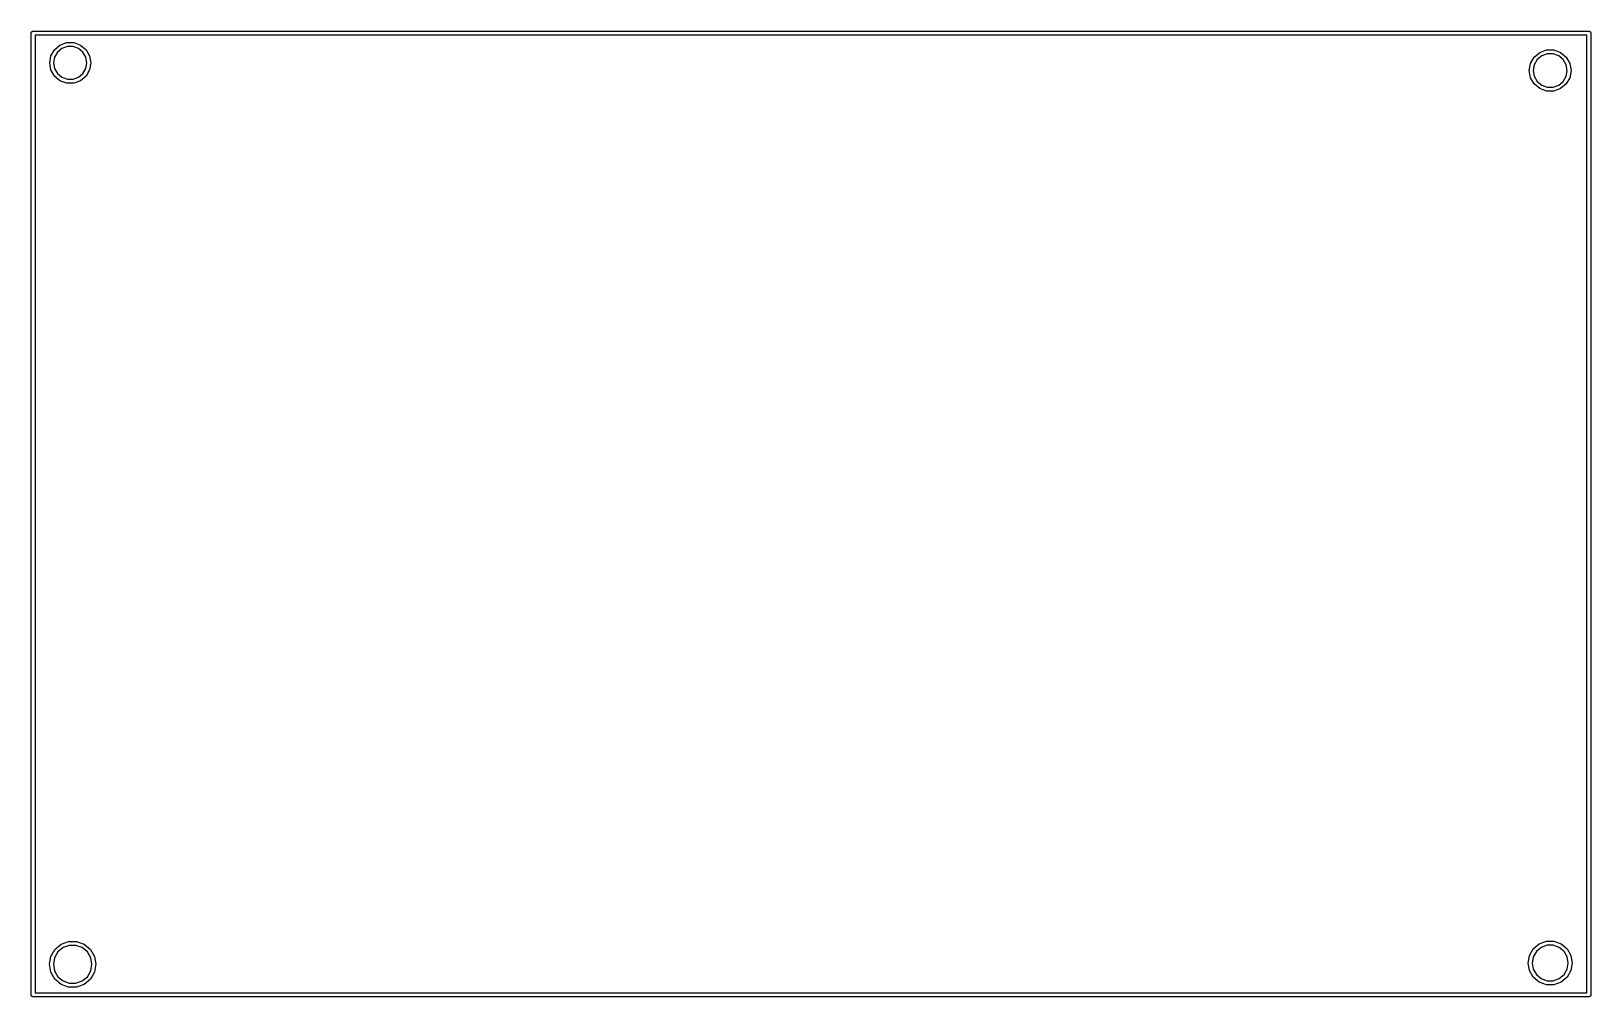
# Model space of a CAD drawing. Extents: x 86.3 to 145.6, y -95.1 to -58.4.
import ezdxf

# ---------------------------------------------------------------- set-up
doc = ezdxf.new("R2010")
doc.units = 0
doc.header["$MEASUREMENT"] = 0
doc.layers.add('BLACK', color=7, linetype='CONTINUOUS')

msp = doc.modelspace()

# ---------------------------------------------------------------- linework, layer by layer
at = {"layer": 'Black'}
for p, q in [((86.275, -58.5), (86.2761, -58.4935)), ((86.275, -95.06), (86.275, -58.5)), ((86.2761, -58.487), (86.2784, -58.4808)), ((86.2761, -58.4935), (86.2761, -58.487)), ((86.2784, -58.4808), (86.2795, -58.4743)), ((86.2795, -58.4743), (86.2828, -58.4687)), ((86.2828, -58.4687), (86.285, -58.4625)), ((86.285, -58.4625), (86.2893, -58.4575)), ((86.2893, -58.4575), (86.2925, -58.4518)), ((86.2925, -58.4518), (86.2976, -58.4476)), ((86.2976, -58.4476), (86.3018, -58.4425)), ((86.3018, -58.4425), (86.3075, -58.4393)), ((86.3075, -58.4393), (86.3125, -58.435)), ((86.3125, -58.435), (86.3187, -58.4328)), ((86.3187, -58.4328), (86.3243, -58.4295)), ((86.3243, -58.4295), (86.3308, -58.4284)), ((86.3308, -58.4284), (86.337, -58.4261)), ((86.337, -58.4261), (86.3435, -58.4261)), ((86.3435, -58.4261), (86.35, -58.425)), ((86.35, -58.425), (145.5, -58.425)), ((86.425, -58.575), (86.425, -94.985)), ((145.425, -58.575), (86.425, -58.575)), ((145.425, -94.985), (145.425, -58.575)), ((145.5, -58.425), (145.506, -58.4261)), ((145.506, -58.4261), (145.513, -58.4261)), ((145.513, -58.4261), (145.519, -58.4284)), ((145.519, -58.4284), (145.526, -58.4295)), ((145.526, -58.4295), (145.531, -58.4328)), ((145.531, -58.4328), (145.537, -58.435)), ((145.537, -58.435), (145.543, -58.4393)), ((145.543, -58.4393), (145.548, -58.4425)), ((145.548, -58.4425), (145.552, -58.4476)), ((145.552, -58.4476), (145.557, -58.4518)), ((145.557, -58.4518), (145.561, -58.4575)), ((145.561, -58.4575), (145.565, -58.4625)), ((145.565, -58.4625), (145.567, -58.4687)), ((145.567, -58.4687), (145.57, -58.4743)), ((145.57, -58.4743), (145.572, -58.4808)), ((145.572, -58.4808), (145.574, -58.487)), ((145.574, -58.487), (145.574, -58.4935)), ((145.574, -58.4935), (145.575, -58.5)), ((145.575, -58.5), (145.575, -95.06)), ((87.0251, -59.3625), (87.1609, -59.1273)), ((87.1609, -59.1273), (87.3689, -58.9527)), ((87.2758, -59.2237), (87.166, -59.4138)), ((87.4439, -59.0826), (87.2758, -59.2237)), ((87.3689, -58.9527), (87.6242, -58.8598)), ((87.6502, -59.0075), (87.4439, -59.0826)), ((87.6242, -58.8598), (87.8958, -58.8598)), ((87.8698, -59.0075), (87.6502, -59.0075)), ((88.0761, -59.0826), (87.8698, -59.0075)), ((87.8958, -58.8598), (88.1511, -58.9527)), ((88.2442, -59.2237), (88.0761, -59.0826)), ((88.1511, -58.9527), (88.3591, -59.1273)), ((88.354, -59.4138), (88.2442, -59.2237)), ((88.3591, -59.1273), (88.4949, -59.3625)), ((143.42, -59.4083), (143.632, -59.2305)), ((143.632, -59.2305), (143.892, -59.136)), ((143.918, -59.2837), (143.707, -59.3605)), ((143.892, -59.136), (144.168, -59.136)), ((144.142, -59.2837), (143.918, -59.2837)), ((144.353, -59.3605), (144.142, -59.2837)), ((144.168, -59.136), (144.428, -59.2305)), ((144.428, -59.2305), (144.64, -59.4083)), ((86.9779, -59.63), (87.0251, -59.3625)), ((87.0251, -59.8975), (86.9779, -59.63)), ((87.166, -59.4138), (87.1279, -59.63)), ((87.1279, -59.63), (87.166, -59.8462)), ((87.166, -59.8462), (87.2758, -60.0363)), ((88.2442, -60.0363), (88.354, -59.8462)), ((88.3921, -59.63), (88.354, -59.4138)), ((88.354, -59.8462), (88.3921, -59.63)), ((88.4949, -59.3625), (88.5421, -59.63)), ((88.5421, -59.63), (88.4949, -59.8975)), ((143.234, -59.92), (143.282, -59.6477)), ((143.282, -59.6477), (143.42, -59.4083)), ((143.423, -59.699), (143.384, -59.92)), ((143.535, -59.5047), (143.423, -59.699)), ((143.707, -59.3605), (143.535, -59.5047)), ((144.525, -59.5047), (144.353, -59.3605)), ((144.637, -59.699), (144.525, -59.5047)), ((144.676, -59.92), (144.637, -59.699)), ((144.64, -59.4083), (144.778, -59.6477)), ((144.778, -59.6477), (144.826, -59.92)), ((87.1609, -60.1327), (87.0251, -59.8975)), ((87.3689, -60.3073), (87.1609, -60.1327)), ((87.2758, -60.0363), (87.4439, -60.1774)), ((87.6242, -60.4002), (87.3689, -60.3073)), ((87.4439, -60.1774), (87.6502, -60.2525)), ((87.8958, -60.4002), (87.6242, -60.4002)), ((87.6502, -60.2525), (87.8698, -60.2525)), ((87.8698, -60.2525), (88.0761, -60.1774)), ((88.1511, -60.3073), (87.8958, -60.4002)), ((88.0761, -60.1774), (88.2442, -60.0363)), ((88.3591, -60.1327), (88.1511, -60.3073)), ((88.4949, -59.8975), (88.3591, -60.1327)), ((143.282, -60.1923), (143.234, -59.92)), ((143.42, -60.4317), (143.282, -60.1923)), ((143.384, -59.92), (143.423, -60.141)), ((143.632, -60.6095), (143.42, -60.4317)), ((143.423, -60.141), (143.535, -60.3353)), ((143.535, -60.3353), (143.707, -60.4795)), ((143.707, -60.4795), (143.918, -60.5563)), ((144.142, -60.5563), (144.353, -60.4795)), ((144.353, -60.4795), (144.525, -60.3353)), ((144.64, -60.4317), (144.428, -60.6095)), ((144.525, -60.3353), (144.637, -60.141)), ((144.637, -60.141), (144.676, -59.92)), ((144.778, -60.1923), (144.64, -60.4317)), ((144.826, -59.92), (144.778, -60.1923)), ((143.892, -60.704), (143.632, -60.6095)), ((144.168, -60.704), (143.892, -60.704)), ((143.918, -60.5563), (144.142, -60.5563)), ((144.428, -60.6095), (144.168, -60.704)), ((87.4094, -93.1368), (87.697, -93.0322)), ((87.697, -93.0322), (88.003, -93.0322)), ((88.003, -93.0322), (88.2906, -93.1368)), ((143.612, -93.1255), (143.885, -93.0261)), ((143.885, -93.0261), (144.175, -93.0261)), ((144.175, -93.0261), (144.448, -93.1255)), ((86.9688, -93.9), (87.0219, -93.5986)), ((87.0219, -93.5986), (87.1749, -93.3336)), ((87.1629, -93.6499), (87.1188, -93.9)), ((87.2898, -93.43), (87.1629, -93.6499)), ((87.1749, -93.3336), (87.4094, -93.1368)), ((87.4844, -93.2667), (87.2898, -93.43)), ((87.723, -93.1799), (87.4844, -93.2667)), ((87.977, -93.1799), (87.723, -93.1799)), ((88.2156, -93.2667), (87.977, -93.1799)), ((88.4102, -93.43), (88.2156, -93.2667)), ((88.2906, -93.1368), (88.5251, -93.3336)), ((88.5371, -93.6499), (88.4102, -93.43)), ((88.5251, -93.3336), (88.6781, -93.5986)), ((88.5812, -93.9), (88.5371, -93.6499)), ((88.6781, -93.5986), (88.7312, -93.9)), ((143.193, -93.85), (143.244, -93.5639)), ((143.244, -93.5639), (143.389, -93.3123)), ((143.385, -93.6152), (143.343, -93.85)), ((143.504, -93.4087), (143.385, -93.6152)), ((143.389, -93.3123), (143.612, -93.1255)), ((143.687, -93.2554), (143.504, -93.4087)), ((143.911, -93.1739), (143.687, -93.2554)), ((144.149, -93.1739), (143.911, -93.1739)), ((144.373, -93.2554), (144.149, -93.1739)), ((144.556, -93.4087), (144.373, -93.2554)), ((144.448, -93.1255), (144.671, -93.3123)), ((144.675, -93.6152), (144.556, -93.4087)), ((144.671, -93.3123), (144.816, -93.5639)), ((144.717, -93.85), (144.675, -93.6152)), ((144.816, -93.5639), (144.867, -93.85)), ((87.0219, -94.2014), (86.9688, -93.9)), ((87.1749, -94.4664), (87.0219, -94.2014)), ((87.1188, -93.9), (87.1629, -94.1501)), ((87.1629, -94.1501), (87.2898, -94.37)), ((88.4102, -94.37), (88.5371, -94.1501)), ((88.6781, -94.2014), (88.5251, -94.4664)), ((88.5371, -94.1501), (88.5812, -93.9)), ((88.7312, -93.9), (88.6781, -94.2014)), ((143.244, -94.1361), (143.193, -93.85)), ((143.389, -94.3877), (143.244, -94.1361)), ((143.343, -93.85), (143.385, -94.0848)), ((143.385, -94.0848), (143.504, -94.2913)), ((144.556, -94.2913), (144.675, -94.0848)), ((144.816, -94.1361), (144.671, -94.3877)), ((144.675, -94.0848), (144.717, -93.85)), ((144.867, -93.85), (144.816, -94.1361)), ((87.4094, -94.6632), (87.1749, -94.4664)), ((87.2898, -94.37), (87.4844, -94.5333)), ((87.697, -94.7678), (87.4094, -94.6632)), ((87.4844, -94.5333), (87.723, -94.6201)), ((88.003, -94.7678), (87.697, -94.7678)), ((87.723, -94.6201), (87.977, -94.6201)), ((87.977, -94.6201), (88.2156, -94.5333)), ((88.2906, -94.6632), (88.003, -94.7678)), ((88.2156, -94.5333), (88.4102, -94.37)), ((88.5251, -94.4664), (88.2906, -94.6632)), ((143.612, -94.5745), (143.389, -94.3877)), ((143.504, -94.2913), (143.687, -94.4446)), ((143.885, -94.6739), (143.612, -94.5745)), ((143.687, -94.4446), (143.911, -94.5261)), ((144.175, -94.6739), (143.885, -94.6739)), ((143.911, -94.5261), (144.149, -94.5261)), ((144.149, -94.5261), (144.373, -94.4446)), ((144.448, -94.5745), (144.175, -94.6739)), ((144.373, -94.4446), (144.556, -94.2913)), ((144.671, -94.3877), (144.448, -94.5745)), ((86.2761, -95.0665), (86.275, -95.06)), ((86.2761, -95.073), (86.2761, -95.0665)), ((86.2784, -95.0792), (86.2761, -95.073)), ((86.2795, -95.0857), (86.2784, -95.0792)), ((86.2828, -95.0913), (86.2795, -95.0857)), ((86.285, -95.0975), (86.2828, -95.0913)), ((86.2893, -95.1025), (86.285, -95.0975)), ((86.2925, -95.1082), (86.2893, -95.1025)), ((86.2976, -95.1124), (86.2925, -95.1082)), ((86.3018, -95.1175), (86.2976, -95.1124)), ((86.3075, -95.1207), (86.3018, -95.1175)), ((86.3125, -95.125), (86.3075, -95.1207)), ((86.3187, -95.1272), (86.3125, -95.125)), ((86.3243, -95.1305), (86.3187, -95.1272)), ((86.3308, -95.1316), (86.3243, -95.1305)), ((86.337, -95.1339), (86.3308, -95.1316)), ((86.3435, -95.1339), (86.337, -95.1339)), ((86.35, -95.135), (86.3435, -95.1339)), ((145.5, -95.135), (86.35, -95.135)), ((86.425, -94.985), (145.425, -94.985)), ((145.506, -95.1339), (145.5, -95.135)), ((145.513, -95.1339), (145.506, -95.1339)), ((145.519, -95.1316), (145.513, -95.1339)), ((145.526, -95.1305), (145.519, -95.1316)), ((145.531, -95.1272), (145.526, -95.1305)), ((145.537, -95.125), (145.531, -95.1272)), ((145.543, -95.1207), (145.537, -95.125)), ((145.548, -95.1175), (145.543, -95.1207)), ((145.552, -95.1124), (145.548, -95.1175)), ((145.557, -95.1082), (145.552, -95.1124)), ((145.561, -95.1025), (145.557, -95.1082)), ((145.565, -95.0975), (145.561, -95.1025)), ((145.567, -95.0913), (145.565, -95.0975)), ((145.57, -95.0857), (145.567, -95.0913)), ((145.572, -95.0792), (145.57, -95.0857)), ((145.574, -95.073), (145.572, -95.0792)), ((145.575, -95.06), (145.574, -95.0665)), ((145.574, -95.0665), (145.574, -95.073))]:
    msp.add_line(p, q, dxfattribs=at)

doc.saveas('drawing.dxf')
